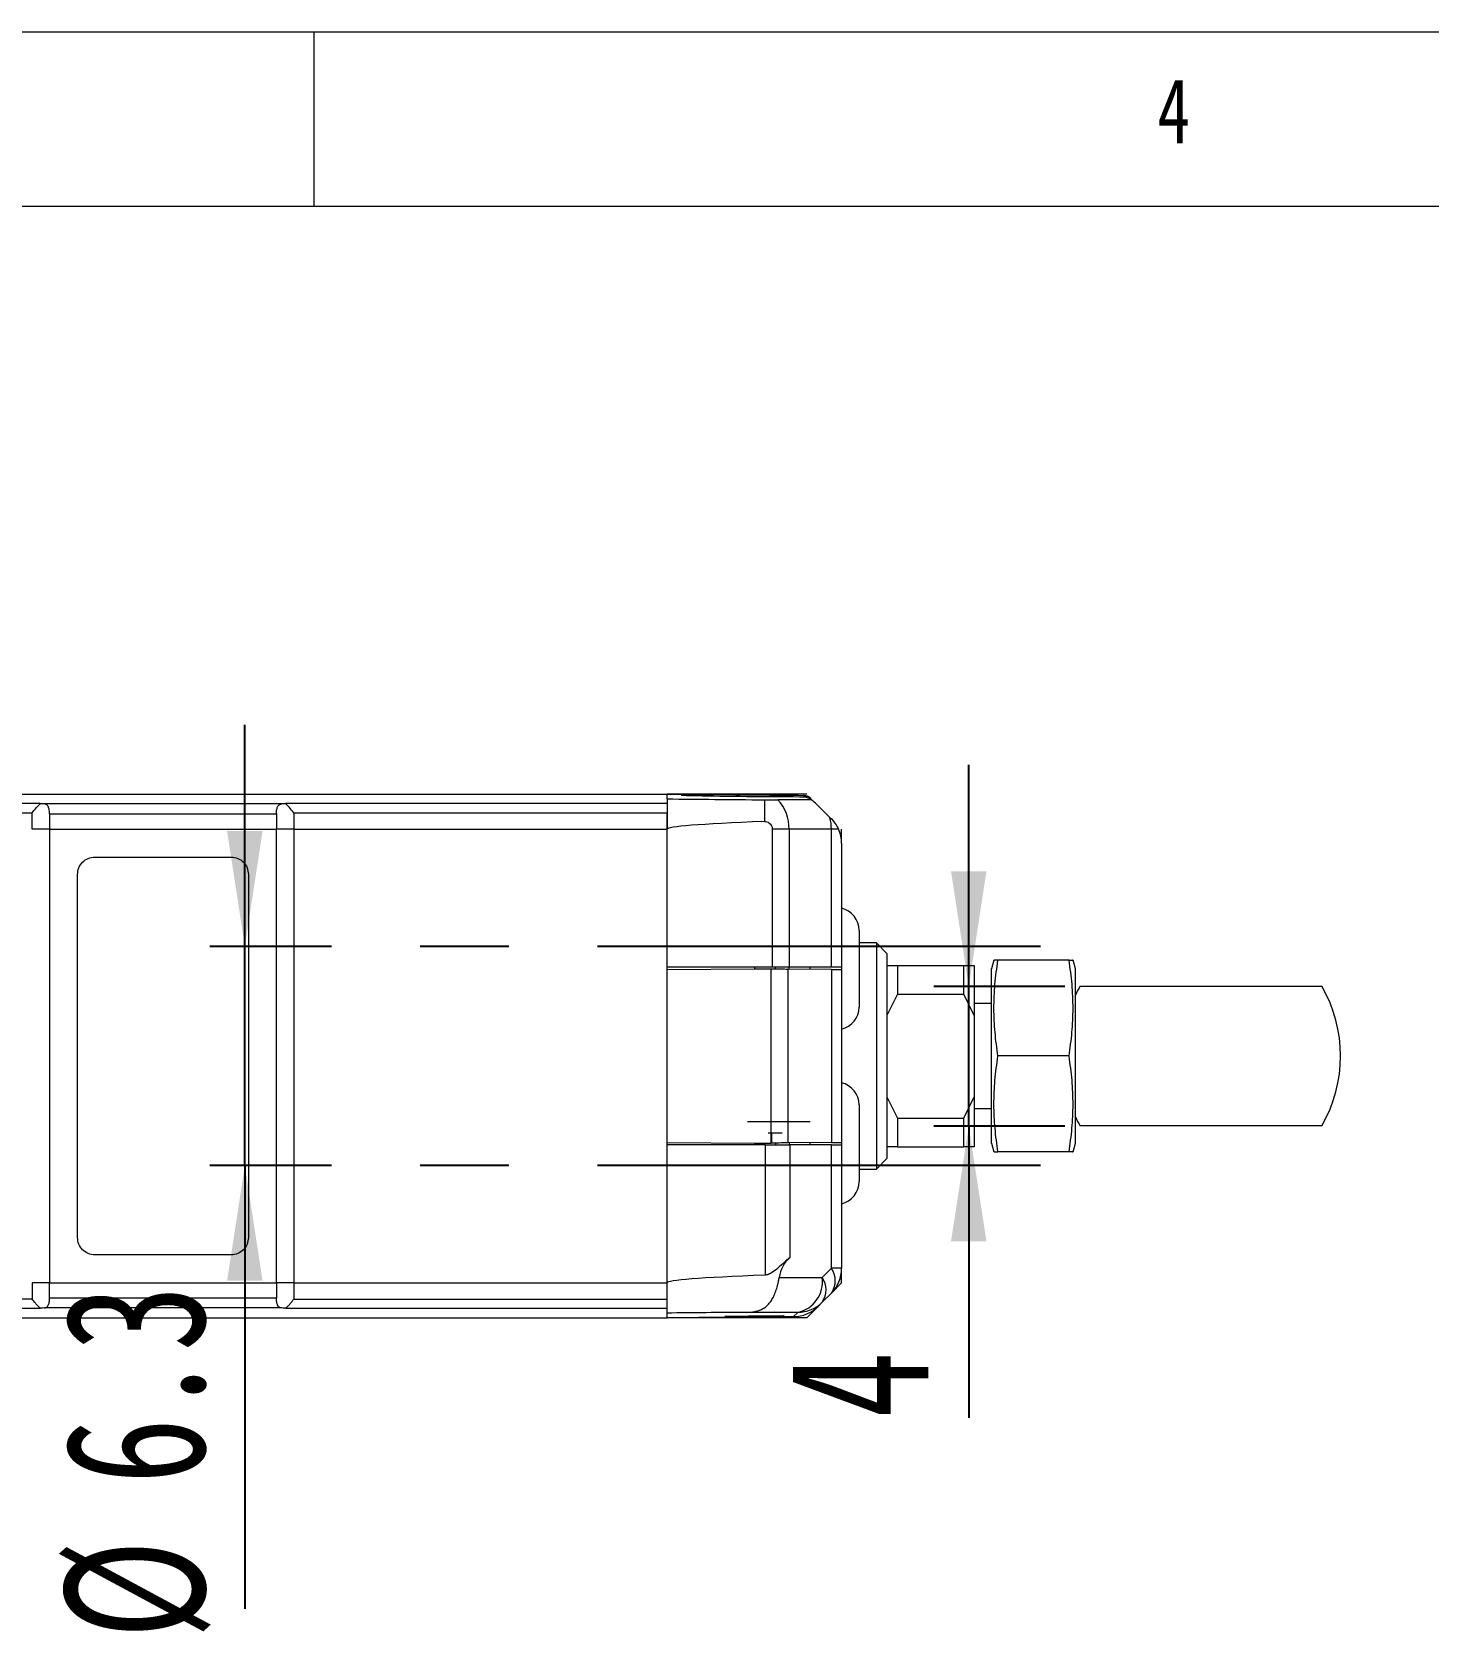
# Model space of a CAD drawing. Header units: millimetres. Extents: x 5 to 415, y 5 to 292.
# Drawn here: x 151.92 to 191.95, y 245.96 to 292 of the extents above; entities that cross this region are included whole.
import ezdxf

# ---------------------------------------------------------------- set-up
doc = ezdxf.new("R2010")
doc.units = ezdxf.units.MM
doc.linetypes.add('CENTERX2', pattern=[20.32, 12.7, -2.54, 2.54, -2.54])
doc.layers.add('CENTER_LINE', color=7, linetype='CENTERX2')
doc.styles.add('SLDTEXTSTYLE0', font='TXT', dxfattribs={"width": 0.7})
doc.styles.add('SLDTEXTSTYLE3', font='TXT', dxfattribs={"width": 0.75})
doc.dimstyles.new('SLDDIMSTYLE1', dxfattribs={"dimtxt": 4, "dimasz": 3.302, "dimexe": 0, "dimexo": 0.0625, "dimgap": 1, "dimtad": 1, "dimrnd": 1e-09, "dimzin": 12, "dimdsep": 46, "dimtxsty": 'SLDTEXTSTYLE0', "dimsah": 1, "dimcen": 0.09, "dimadec": 0, "dimazin": 3, "dimtfac": 1, "dimtmove": 0, "dimatfit": 0, "dimfxl": 1, "dimfrac": 2, "dimtolj": 1, "dimtzin": 12, "dimarcsym": 0})
doc.dimstyles.new('SLDDIMSTYLE7', dxfattribs={"dimtxt": 4, "dimasz": 3.302, "dimexe": 0, "dimexo": 0.0625, "dimgap": 1, "dimtad": 1, "dimdec": 1, "dimrnd": 1e-09, "dimzin": 12, "dimdsep": 46, "dimtxsty": 'SLDTEXTSTYLE0', "dimsah": 1, "dimcen": 0.09, "dimadec": 0, "dimazin": 3, "dimtfac": 1, "dimtdec": 1, "dimtmove": 0, "dimatfit": 0, "dimfxl": 1, "dimfrac": 2, "dimtolj": 1, "dimtzin": 12, "dimarcsym": 0})

# ---------------------------------------------------------------- blocks, each defined once
blk = doc.blocks.new('_D_18')
at = {"layer": 'CENTER_LINE'}
for p, q in [((178.765, 264.65), (178.765, 271)), ((181.521, 264.65), (177.765, 264.65)), ((178.765, 260.65), (178.765, 264.65)), ((181.521, 260.65), (177.765, 260.65)), ((178.765, 260.65), (178.765, 252.285))]:
    blk.add_line(p, q, dxfattribs=at)
for points in [[(178.765, 264.65), (179.273, 267.952), (178.257, 267.952)], [(178.765, 260.65), (178.257, 257.348), (179.273, 257.348)]]:
    blk.add_solid(points, dxfattribs=at)
at = {"layer": 'CENTER_LINE', "insert": (173.609, 252.285), "char_height": 4, "attachment_point": 1, "rotation": 90, "style": 'SLDTEXTSTYLE0'}
blk.add_mtext('4', dxfattribs=at)
blk = doc.blocks.new('_D_19')
at = {"layer": 'CENTER_LINE'}
for p, q in [((158.017, 265.8), (158.017, 272.15)), ((180.821, 265.8), (157.017, 265.8)), ((158.017, 259.519), (158.017, 265.8)), ((180.821, 259.519), (157.017, 259.519)), ((158.017, 259.519), (158.017, 245.956))]:
    blk.add_line(p, q, dxfattribs=at)
for points in [[(158.017, 265.8), (158.525, 269.102), (157.509, 269.102)], [(158.017, 259.519), (157.509, 256.217), (158.525, 256.217)]]:
    blk.add_solid(points, dxfattribs=at)
at = {"layer": 'CENTER_LINE', "char_height": 4, "attachment_point": 1, "rotation": 90, "style": 'SLDTEXTSTYLE0'}
for s, insert in [('6.3', (152.861, 250.384)), ('%%c', (152.861, 245.956))]:
    blk.add_mtext(s, dxfattribs=dict(at, insert=insert))

msp = doc.modelspace()

# ---------------------------------------------------------------- linework, layer by layer
at = {"color": 7, "linetype": 'Continuous', "lineweight": 18}
for p, q in [((415, 292), (5, 292)), ((160, 287), (160, 292)), ((410.25, 287), (10, 287)), ((132.121, 270.159), (170.121, 270.159)), ((152.155, 269.893), (144.221, 269.893)), ((152.083, 269.822), (152.15, 269.889)), ((152.15, 269.889), (152.155, 269.893)), ((159.067, 269.881), (152.275, 269.881)), ((170.121, 269.893), (159.187, 269.893)), ((159.187, 269.893), (159.191, 269.889)), ((159.259, 269.822), (159.191, 269.889)), ((174.121, 270.159), (170.121, 270.159)), ((170.121, 270.026), (170.121, 270.159)), ((170.121, 270.159), (174.033, 270.125)), ((170.121, 270.026), (170.121, 269.159)), ((172.907, 270.001), (172.907, 269.379)), ((174.25, 269.999), (173.291, 269.999)), ((174.042, 270.117), (174.033, 270.125)), ((174.243, 270.037), (174.253, 270.027)), ((174.414, 269.867), (174.788, 269.493)), ((144.221, 269.627), (151.922, 269.625)), ((152.421, 269.603), (158.921, 269.603)), ((158.921, 269.603), (158.921, 269.159)), ((159.42, 269.625), (170.121, 269.627)), ((170.135, 269.645), (170.121, 269.659)), ((170.121, 269.159), (170.121, 269.627)), ((174.788, 269.493), (174.828, 269.452)), ((152.421, 269.159), (151.921, 269.159)), ((152.421, 269.159), (152.421, 256.159)), ((152.421, 269.159), (158.921, 269.159)), ((158.921, 256.159), (158.921, 269.159)), ((159.421, 269.159), (158.921, 269.159)), ((159.421, 269.159), (159.421, 256.159)), ((159.421, 269.159), (170.121, 269.159)), ((170.121, 256.159), (170.121, 269.159)), ((170.121, 265.209), (170.121, 269.159)), ((173.614, 269.159), (173.135, 269.159)), ((173.135, 269.159), (173.135, 265.209)), ((174.828, 269.159), (173.614, 269.159)), ((173.614, 269.159), (173.614, 265.209)), ((174.828, 265.209), (174.828, 269.159)), ((175.031, 269.159), (174.828, 269.159)), ((175.121, 268.745), (175.121, 269.159)), ((175.121, 268.745), (175.121, 265.209)), ((153.721, 268.359), (157.621, 268.359)), ((153.221, 257.459), (153.221, 267.859)), ((158.121, 267.859), (158.121, 257.459)), ((175.621, 266.259), (175.621, 264.059)), ((176.121, 265.899), (175.621, 265.899)), ((176.421, 265.599), (176.121, 265.899)), ((176.121, 265.899), (176.121, 261.016)), ((176.421, 265.599), (176.421, 261.169)), ((176.421, 265.253), (176.722, 265.253)), ((176.722, 265.253), (176.722, 264.432)), ((176.722, 265.253), (178.621, 265.253)), ((178.621, 264.432), (178.621, 265.253)), ((178.621, 265.253), (178.921, 265.253)), ((178.921, 265.253), (178.921, 263.821)), ((179.488, 265.409), (179.421, 265.159)), ((181.64, 265.409), (179.602, 265.409)), ((181.821, 265.159), (181.754, 265.409)), ((173.135, 265.209), (170.121, 265.209)), ((170.121, 265.137), (172.636, 265.159)), ((170.121, 260.181), (170.121, 265.137)), ((172.636, 265.159), (172.636, 265.209)), ((172.636, 265.159), (173.095, 265.155)), ((173.095, 265.155), (173.095, 260.163)), ((173.614, 265.209), (173.135, 265.209)), ((173.228, 265.154), (173.228, 265.209)), ((173.578, 265.151), (173.578, 260.168)), ((174.828, 265.14), (173.578, 265.151)), ((174.828, 265.209), (173.614, 265.209)), ((173.621, 265.151), (173.621, 265.209)), ((174.221, 265.146), (174.221, 265.209)), ((175.121, 265.209), (174.828, 265.209)), ((174.828, 265.14), (174.828, 260.179)), ((175.121, 265.209), (175.121, 265.138)), ((175.121, 265.138), (175.121, 260.181)), ((179.421, 260.159), (179.421, 265.159)), ((181.821, 260.159), (181.821, 265.159)), ((176.722, 264.432), (176.421, 263.819)), ((176.722, 264.432), (178.621, 264.432)), ((178.921, 263.821), (178.621, 264.432)), ((181.957, 264.659), (188.885, 264.659)), ((179.421, 264.159), (178.921, 264.159)), ((178.921, 263.821), (178.921, 261.486)), ((181.64, 262.659), (179.602, 262.659)), ((175.621, 261.259), (175.621, 259.059)), ((176.421, 261.486), (176.721, 260.875)), ((176.421, 261.169), (176.421, 259.719)), ((178.621, 260.875), (178.921, 261.486)), ((178.921, 261.486), (178.921, 260.053)), ((178.921, 261.159), (179.421, 261.159)), ((172.421, 260.784), (174.221, 260.784)), ((176.121, 261.016), (176.121, 259.419)), ((176.721, 260.875), (178.621, 260.875)), ((176.721, 260.875), (176.721, 260.053)), ((178.621, 260.053), (178.621, 260.875)), ((188.885, 260.659), (181.957, 260.659)), ((170.121, 260.181), (172.636, 260.159)), ((172.636, 260.159), (173.095, 260.163)), ((172.636, 260.159), (172.636, 260.109)), ((173.021, 260.459), (173.421, 260.459)), ((173.121, 260.164), (173.121, 260.459)), ((173.228, 260.165), (173.228, 260.109)), ((174.828, 260.179), (173.578, 260.168)), ((173.621, 260.168), (173.621, 260.109)), ((174.221, 260.109), (174.221, 260.173)), ((175.121, 260.181), (175.121, 260.109)), ((179.421, 260.159), (179.488, 259.909)), ((181.754, 259.909), (181.821, 260.159)), ((170.121, 256.159), (170.121, 260.109)), ((172.94, 260.109), (170.121, 260.109)), ((172.94, 256.38), (172.94, 260.109)), ((172.94, 260.109), (173.638, 260.109)), ((173.638, 260.109), (173.638, 256.89)), ((174.828, 260.109), (173.638, 260.109)), ((174.828, 256.574), (174.828, 260.109)), ((174.828, 260.109), (175.121, 260.109)), ((175.121, 260.109), (175.121, 256.574)), ((176.121, 259.419), (176.421, 259.719)), ((176.721, 260.053), (176.421, 260.053)), ((176.721, 260.053), (178.621, 260.053)), ((178.921, 260.053), (178.621, 260.053)), ((181.64, 259.909), (179.602, 259.909)), ((175.621, 259.419), (176.121, 259.419)), ((157.621, 256.959), (153.721, 256.959)), ((174.567, 256.313), (174.828, 256.574)), ((175.121, 256.574), (174.828, 256.574)), ((175.121, 256.159), (175.121, 256.574)), ((152.421, 256.159), (151.921, 256.159)), ((152.421, 256.159), (158.921, 256.159)), ((152.421, 255.716), (152.421, 256.159)), ((159.421, 256.159), (158.921, 256.159)), ((159.421, 256.159), (170.121, 256.159)), ((170.121, 255.293), (170.121, 256.159)), ((173.333, 256.313), (174.567, 256.313)), ((174.828, 255.867), (175.121, 256.159)), ((151.922, 255.693), (144.221, 255.692)), ((158.921, 255.716), (152.421, 255.716)), ((159.42, 255.693), (170.121, 255.692)), ((174.567, 255.606), (174.445, 255.484)), ((174.828, 255.867), (174.567, 255.606)), ((140.821, 255.159), (170.121, 255.159)), ((152.155, 255.426), (144.221, 255.426)), ((152.15, 255.43), (152.083, 255.497)), ((152.15, 255.43), (152.155, 255.426)), ((159.067, 255.438), (152.275, 255.438)), ((159.187, 255.426), (159.191, 255.43)), ((170.121, 255.426), (159.187, 255.426)), ((159.191, 255.43), (159.259, 255.497)), ((170.121, 255.159), (170.121, 255.293)), ((173.747, 255.191), (170.121, 255.159)), ((174.121, 255.159), (170.121, 255.159)), ((173.869, 255.313), (172.392, 255.313)), ((173.747, 255.191), (173.869, 255.313)), ((174.121, 255.159), (174.445, 255.484))]:
    msp.add_line(p, q, dxfattribs=at)
for centre, radius, start, end in [((172.469, 269.201), 1.146, 357.9275, 44.1764), ((173.707, 269.159), 1, 57.1222, 68.5055), ((173.707, 269.159), 1, 45, 57.1222), ((173.45, 269.161), 1.378, 359.9208, 13.9139), ((174.121, 268.745), 1, 0, 24.4698), ((174.971, 266.259), 0.65, 0, 76.6576), ((185.421, 262.659), 4, 150, 154.1581), ((185.421, 262.659), 4, 330, 30), ((174.971, 264.059), 0.65, 283.3424, 0), ((174.971, 261.259), 0.65, 0, 76.6576), ((185.421, 262.659), 4, 205.8419, 210), ((174.971, 259.059), 0.65, 283.3424, 0), ((174.321, 256.159), 1, 133.0427, 171.1675), ((174.32, 256.22), 0.619, 325.1431, 34.8569), ((174.121, 256.574), 1, 315, 0), ((173.678, 256.19), 0.897, 282.2637, 7.8728), ((174.06, 255.959), 0.619, 325.1431, 34.8569), ((173.86, 256.313), 1, 270.4951, 314.9996)]:
    msp.add_arc(centre, radius, start, end, dxfattribs=at)
for centre, major_axis, ratio, start_param, end_param in [((269.906, 269.159), (114.589, -1), 0.000076, 3.655544, 3.703017), ((172.621, 270.116), (2.1, -0.018), 0.008726, 0.827729, 5.47606), ((174.031, 269.825), (-0.212, 0.212), 0.999923, 4.712389, 5.489099), ((284.71, 269.159), (114.589, 0), 0.008727, 2.920639, 3.141593), ((284.71, 256.159), (114.589, 0), 0.008727, 2.919317, 3.141593), ((269.906, 256.159), (114.589, 1), 0.000076, 2.58867, 2.627642), ((173.738, 256.191), (0.707, 0.707), 0.999923, 3.935679, 4.712389)]:
    msp.add_ellipse(centre, major_axis=major_axis, ratio=ratio, start_param=start_param, end_param=end_param, dxfattribs=at)
msp.add_ellipse((172.621, 255.203), major_axis=(0.85, 0.007), ratio=0.008726, dxfattribs=at)
for points, knots in [([(151.922, 269.625), (151.963, 269.68), (152.02, 269.756), (152.07, 269.807), (152.083, 269.822)], [0, 0, 0, 0, 0.727207, 1, 1, 1, 1]), ([(152.275, 269.881), (152.226, 269.883), (152.158, 269.885), (152.152, 269.888), (152.15, 269.889)], [0, 0, 0, 0, 0.7156992, 1, 1, 1, 1]), ([(152.421, 269.603), (152.419, 269.647), (152.414, 269.735), (152.377, 269.827), (152.329, 269.873), (152.29, 269.879), (152.275, 269.881)], [0, 0, 0, 0, 0.270501, 0.540639, 0.820445, 1, 1, 1, 1]), ([(158.921, 269.603), (158.923, 269.647), (158.928, 269.735), (158.965, 269.827), (159.013, 269.873), (159.052, 269.879), (159.067, 269.881)], [0, 0, 0, 0, 0.270501, 0.54064, 0.820446, 1, 1, 1, 1]), ([(159.191, 269.889), (159.186, 269.888), (159.175, 269.885), (159.105, 269.882), (159.067, 269.881)], [0, 0, 0, 0, 0.4520547, 1, 1, 1, 1]), ([(159.42, 269.625), (159.379, 269.68), (159.322, 269.756), (159.272, 269.807), (159.259, 269.822)], [0, 0, 0, 0, 0.727207, 1, 1, 1, 1]), ([(172.907, 270.001), (172.941, 270.001), (173.012, 270), (173.138, 270), (173.232, 269.999), (173.283, 269.999), (173.291, 269.999)], [0, 0, 0, 0, 0.2387509, 0.5024487, 0.9237691, 1, 1, 1, 1]), ([(174.253, 270.027), (174.217, 270.056), (174.154, 270.106), (174.075, 270.114), (174.042, 270.117)], [0, 0, 0, 0, 0.5829951, 1, 1, 1, 1]), ([(151.921, 269.159), (151.921, 269.209), (151.921, 269.309), (151.921, 269.444), (151.921, 269.558), (151.922, 269.602), (151.922, 269.625)], [0, 0, 0, 0, 0.249883, 0.499844, 0.749883, 1, 1, 1, 1]), ([(159.42, 269.625), (159.42, 269.602), (159.42, 269.558), (159.421, 269.444), (159.421, 269.309), (159.421, 269.209), (159.421, 269.159)], [0, 0, 0, 0, 0.250117, 0.500156, 0.750117, 1, 1, 1, 1]), ([(172.907, 269.379), (172.931, 269.377), (172.981, 269.374), (173.048, 269.339), (173.1, 269.285), (173.13, 269.222), (173.133, 269.178), (173.135, 269.159)], [0, 0, 0, 0, 0.209529, 0.419059, 0.628588, 0.838117, 1, 1, 1, 1]), ([(174.828, 269.452), (174.891, 269.378), (174.974, 269.28), (175.02, 269.182), (175.031, 269.159)], [0, 0, 0, 0, 0.765617, 1, 1, 1, 1]), ([(179.602, 265.409), (179.539, 265.409), (179.467, 265.409), (179.496, 265.409), (179.5, 265.409)], [0, 0, 0, 0, 0.866835, 1, 1, 1, 1]), ([(179.602, 262.659), (179.571, 262.885), (179.508, 263.337), (179.478, 264.025), (179.506, 264.717), (179.57, 265.178), (179.602, 265.409)], [0, 0, 0, 0, 0.247103, 0.495209, 0.74698, 1, 1, 1, 1]), ([(181.64, 262.659), (181.671, 262.885), (181.734, 263.337), (181.764, 264.025), (181.736, 264.717), (181.672, 265.178), (181.64, 265.409)], [0, 0, 0, 0, 0.247103, 0.495209, 0.74698, 1, 1, 1, 1]), ([(181.64, 265.409), (181.702, 265.409), (181.774, 265.409), (181.746, 265.409), (181.742, 265.409)], [0, 0, 0, 0, 0.866835, 1, 1, 1, 1]), ([(173.095, 265.155), (173.196, 265.155), (173.378, 265.153), (173.517, 265.152), (173.578, 265.151)], [0, 0, 0, 0, 0.557682, 1, 1, 1, 1]), ([(174.828, 265.14), (174.922, 265.139), (175.091, 265.138), (175.112, 265.138), (175.121, 265.138)], [0, 0, 0, 0, 0.557568, 1, 1, 1, 1]), ([(179.602, 259.909), (179.571, 260.135), (179.508, 260.587), (179.478, 261.275), (179.506, 261.967), (179.57, 262.428), (179.602, 262.659)], [0, 0, 0, 0, 0.2471026, 0.495209, 0.7469801, 1, 1, 1, 1]), ([(181.64, 259.909), (181.671, 260.135), (181.734, 260.587), (181.764, 261.275), (181.736, 261.967), (181.672, 262.428), (181.64, 262.659)], [0, 0, 0, 0, 0.2471026, 0.495209, 0.7469801, 1, 1, 1, 1]), ([(173.578, 260.168), (173.498, 260.167), (173.356, 260.166), (173.175, 260.164), (173.095, 260.163)], [0, 0, 0, 0, 0.557681, 1, 1, 1, 1]), ([(174.828, 260.179), (174.922, 260.179), (175.091, 260.181), (175.112, 260.181), (175.121, 260.181)], [0, 0, 0, 0, 0.557568, 1, 1, 1, 1]), ([(179.499, 259.909), (179.495, 259.909), (179.467, 259.909), (179.539, 259.909), (179.602, 259.909)], [0, 0, 0, 0, 0.119936, 1, 1, 1, 1]), ([(181.743, 259.909), (181.747, 259.909), (181.775, 259.909), (181.703, 259.909), (181.64, 259.909)], [0, 0, 0, 0, 0.1199356, 1, 1, 1, 1]), ([(173.638, 256.89), (173.53, 256.789), (173.379, 256.646), (173.164, 256.475), (173.043, 256.397), (172.97, 256.385), (172.94, 256.38)], [0, 0, 0, 0, 0.543663, 0.764071, 0.90273, 1, 1, 1, 1]), ([(151.921, 256.159), (151.921, 256.11), (151.921, 256.01), (151.921, 255.874), (151.922, 255.761), (151.922, 255.716), (151.922, 255.694)], [0, 0, 0, 0, 0.249826, 0.499768, 0.749826, 1, 1, 1, 1]), ([(158.921, 256.159), (158.921, 256.083), (158.921, 255.929), (158.921, 255.787), (158.921, 255.716)], [0, 0, 0, 0, 0.500008, 1, 1, 1, 1]), ([(159.421, 256.159), (159.421, 256.11), (159.421, 256.01), (159.421, 255.875), (159.42, 255.761), (159.42, 255.716), (159.42, 255.694)], [0, 0, 0, 0, 0.2498829, 0.4998439, 0.7498829, 1, 1, 1, 1]), ([(172.392, 255.313), (172.412, 255.313), (172.475, 255.315), (172.558, 255.322), (172.638, 255.335), (172.717, 255.353), (172.79, 255.378), (172.86, 255.413), (172.911, 255.445), (172.961, 255.483), (173.007, 255.526), (173.05, 255.574), (173.09, 255.626), (173.126, 255.682), (173.16, 255.742), (173.192, 255.808), (173.222, 255.879), (173.249, 255.956), (173.274, 256.036), (173.296, 256.123), (173.317, 256.216), (173.327, 256.28), (173.333, 256.313)], [0, 0, 0, 0, 0.0379741, 0.1148992, 0.1540329, 0.192029, 0.269634, 0.3093226, 0.3533267, 0.3976727, 0.4429526, 0.4885163, 0.5336554, 0.5790445, 0.6251998, 0.6716197, 0.7223858, 0.7735166, 0.8258168, 0.8785323, 0.9389378, 1, 1, 1, 1]), ([(152.083, 255.497), (152.06, 255.522), (152.01, 255.575), (151.953, 255.652), (151.922, 255.693)], [0, 0, 0, 0, 0.4537894, 1, 1, 1, 1]), ([(152.275, 255.438), (152.297, 255.442), (152.341, 255.451), (152.386, 255.511), (152.415, 255.599), (152.419, 255.678), (152.421, 255.716)], [0, 0, 0, 0, 0.268331, 0.522065, 0.764688, 1, 1, 1, 1]), ([(159.067, 255.438), (159.045, 255.442), (159.001, 255.451), (158.956, 255.511), (158.926, 255.599), (158.923, 255.678), (158.921, 255.716)], [0, 0, 0, 0, 0.268398, 0.522178, 0.764747, 1, 1, 1, 1]), ([(159.259, 255.497), (159.279, 255.518), (159.329, 255.572), (159.386, 255.648), (159.42, 255.694)], [0, 0, 0, 0, 0.395708, 1, 1, 1, 1]), ([(152.275, 255.438), (152.238, 255.437), (152.168, 255.434), (152.156, 255.431), (152.15, 255.43)], [0, 0, 0, 0, 0.523313, 1, 1, 1, 1]), ([(159.191, 255.43), (159.186, 255.431), (159.174, 255.434), (159.103, 255.437), (159.067, 255.438)], [0, 0, 0, 0, 0.479315, 1, 1, 1, 1])]:
    msp.add_open_spline(points, degree=3, knots=knots, dxfattribs=at)
for points in [[(152.421, 269.603), (152.421, 269.532), (152.421, 269.39), (152.421, 269.236), (152.421, 269.159)], [(153.221, 267.859), (153.228, 267.925), (153.243, 268.056), (153.359, 268.221), (153.524, 268.337), (153.655, 268.352), (153.721, 268.359)], [(157.621, 268.359), (157.686, 268.352), (157.817, 268.337), (157.983, 268.221), (158.098, 268.056), (158.113, 267.925), (158.121, 267.859)], [(153.721, 256.959), (153.655, 256.967), (153.524, 256.982), (153.359, 257.098), (153.243, 257.263), (153.228, 257.394), (153.221, 257.459)], [(158.121, 257.459), (158.113, 257.394), (158.098, 257.263), (157.983, 257.098), (157.817, 256.982), (157.686, 256.967), (157.621, 256.959)], [(170.121, 255.692), (170.121, 255.766), (170.121, 255.915), (170.121, 256.078), (170.121, 256.159)], [(170.121, 255.426), (170.121, 255.43), (170.121, 255.438), (170.121, 255.495), (170.121, 255.579), (170.121, 255.654), (170.121, 255.692)]]:
    msp.add_open_spline(points, degree=3, dxfattribs=at)

# ---------------------------------------------------------------- texts
at = {"color": 7, "linetype": 'Continuous', "lineweight": 0, "insert": (184.167, 290.668), "char_height": 1.852, "attachment_point": 1, "style": 'SLDTEXTSTYLE3'}
msp.add_mtext('4', dxfattribs=at)

# ---------------------------------------------------------------- dimensions: what is measured, and where the dimension line sits
at = {"layer": 'CENTER_LINE'}
dim = msp.add_linear_dim(base=(158.017, 265.8), p1=(181.821, 259.519), p2=(181.821, 265.8), angle=90, text='%%c<>', dimstyle='SLDDIMSTYLE7', dxfattribs=at)
dim.commit()
dim.dimension.update_dxf_attribs({"geometry": '_D_19', "text_midpoint": (158.017, 251.625), "dimtype": 160})
dim = msp.add_linear_dim(base=(178.765, 264.65), p1=(182.521, 260.65), p2=(182.521, 264.65), angle=90, dimstyle='SLDDIMSTYLE1', dxfattribs=at)
dim.commit()
dim.dimension.update_dxf_attribs({"geometry": '_D_18', "text_midpoint": (178.765, 253.623), "dimtype": 160})

doc.saveas('drawing.dxf')
